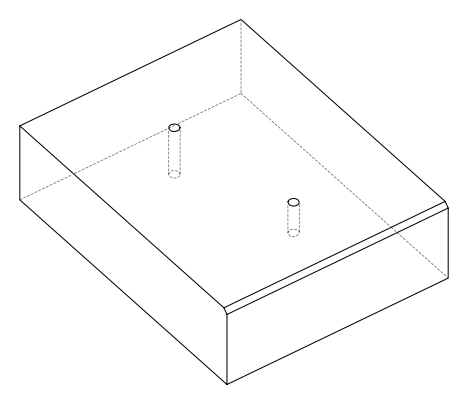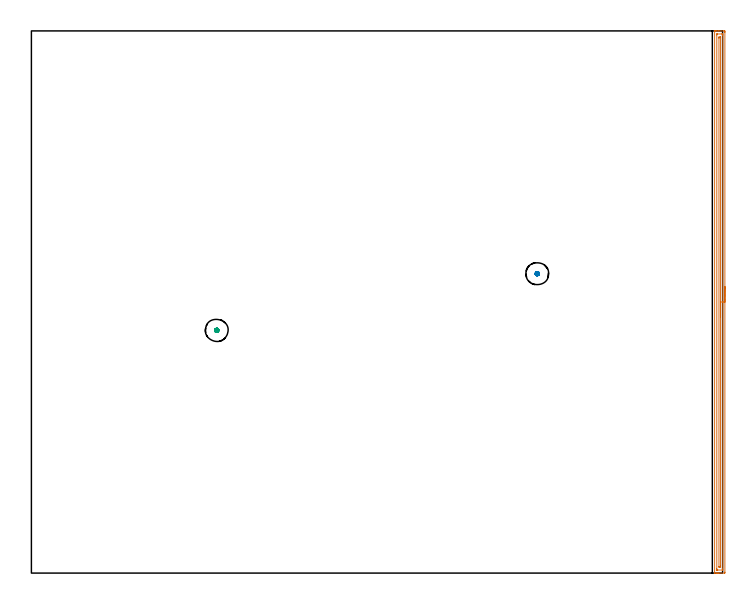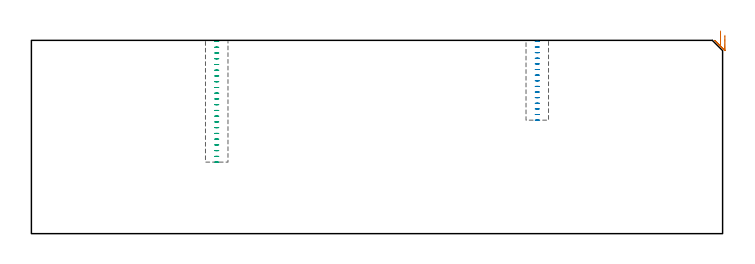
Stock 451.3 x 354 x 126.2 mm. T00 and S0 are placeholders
(PLAN: 3 operations, 1 tool changes, 10.6 min)
(1 AREA_MILL | FG_CHAMFER_SURFACE | UGT0205_001 | 8.67 min | 7948 mm3)
(2 MILL_BLIND_HOLE_FROM_SOLID_MATERIAL | STEP1POCKET | UGT0201_130 | Spiral | 0.78 min | 8831 mm3)
(3 MILL_BLIND_HOLE_FROM_SOLID_MATERIAL_1 | STEP1POCKET_1 | UGT0201_130 | Spiral | 1.14 min | 13476 mm3)
(TOOL UGT0205_001 | Chamfer Mill 20 x 3 x 45 deg. | D20 FL50 Z2)
(TOOL UGT0201_130 | Carbide End Mill 12.0 | D12 FL15 Z4)
(OP 1 AREA_MILL)
G17 G21 G94 G90
T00 M6
G54
G17 G0 G90 X452.8 Y187. S1061 M3
G43 Z136.2 H0
Z129.5
G94 G1 Y186.962 Z128.628 F250.
Y186.848 Z127.764
Y186.659 Z126.912
Y186.397 Z126.08
Y186.063 Z125.274
Y185.66 Z124.5
Y185.192 Z123.764
Y184.66 Z123.072
Y184.071 Z122.429
Y183.428 Z121.84
Y182.736 Z121.309
Y182. Z120.84
Y181.226 Z120.437
Y180.42 Z120.103
Y179.588 Z119.841
Y178.736 Z119.652
Y177.872 Z119.538
Y177. Z119.5
Y0.614
X452.798 Y0.306
X452.793 Y0.01 Z119.503
X452.498 Y0. Z119.799
X449.015 Z123.279
X448.471 Z123.826
X448.144 Z124.152
X447.6 Z124.696
X447.273 Z125.022
X446.327 Z125.972
X446.213 Y0.001 Z126.079
X446.164 Y0.002 Z126.128
X446.103 Y0.01 Z126.188
X446.1 Y0.168 Z126.2
Y353.832
X446.102 Y353.99 Z126.188
X446.212 Y353.998 Z126.08
X446.327 Y354. Z125.972
X446.618 Z125.681
X447.273 Z125.022
X448.471 Z123.826
X449.015 Z123.279
X452.226 Z120.071
X452.498 Y353.997 Z119.799
X452.793 Y353.99 Z119.503
X452.798 Y353.694 Z119.5
X452.8 Y353.386
Y353.076
Y177.
X451.386 Z120.914
X451.385 Y2.649 Z120.915
X451.383 Y2.401 Z120.917
X451.379 Y2.078 Z120.921
X451.375 Y2.01 Z120.925
X451.277 Y2.005 Z121.023
X451.145 Y2.001 Z121.155
X448.144 Y2. Z124.156
X447.662 Y2.002 Z124.638
X447.547 Y2.008 Z124.753
X447.525 Y2.009 Z124.775
X447.521 Y2.049 Z124.779
X447.517 Y2.15 Z124.783
X447.515 Y2.401 Z124.785
X447.514 Y3.046 Z124.786
X447.515 Y351.351 Z124.785
X447.517 Y351.599 Z124.783
X447.521 Y351.922 Z124.779
X447.525 Y351.99 Z124.775
X447.623 Y351.995 Z124.677
X447.755 Y351.999 Z124.545
X450.756 Y352. Z121.544
X451.238 Y351.998 Z121.062
X451.353 Y351.993 Z120.947
X451.375 Y351.991 Z120.925
X451.379 Y351.951 Z120.921
X451.383 Y351.85 Z120.917
X451.385 Y351.599 Z120.915
X451.386 Y350.954 Z120.914
Y177.
X449.972 Z122.329
Y4.992 Z122.328
X449.97 Y4.187 Z122.33
X449.969 Y4.101 Z122.331
X449.965 Y4.019 Z122.335
X449.885 Y4.01 Z122.415
X449.196 Y4.001 Z123.104
X449.015 Y4.003 Z123.285
X448.955 Y4.007 Z123.345
X448.938 Y4.009 Z123.362
X448.934 Y4.041 Z123.366
X448.931 Y4.099 Z123.369
X448.929 Y4.187 Z123.371
X448.928 Y4.275 Z123.372
Y349.008
X448.93 Y349.813 Z123.37
X448.931 Y349.899 Z123.369
X448.935 Y349.981 Z123.365
X449.015 Y349.99 Z123.285
X449.704 Y349.999 Z122.596
X449.885 Y349.997 Z122.415
X449.945 Y349.993 Z122.355
X449.962 Y349.991 Z122.338
X449.966 Y349.959 Z122.334
X449.969 Y349.901 Z122.331
X449.971 Y349.813 Z122.329
Y349.725
X449.972 Y177.
Y176.128 Z122.367
Y175.264 Z122.48
Y174.412 Z122.669
Y173.58 Z122.932
Y172.774 Z123.265
Y172. Z123.668
Y171.264 Z124.137
Y170.572 Z124.668
Y169.929 Z125.257
Y169.34 Z125.901
Y168.808 Z126.593
Y168.34 Z127.328
Y167.937 Z128.102
Y167.603 Z128.908
Y167.341 Z129.74
Y167.152 Z130.592
Y167.038 Z131.457
Y167. Z132.328
G0 Z136.2
M5
M2
(OP 2 MILL_BLIND_HOLE_FROM_SOLID_MATERIAL)
G17 G21 G94 G90
T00 M6
G54
G17 G0 G90 X330.3 Y195.5 S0 M3
G43 Z136.2 H0
Z125.527
G94 G3 X330.975 Y196.175 R0.675 F250.
X330.3 Y196.85 R0.675
X328.95 Y195.5 R1.35
X330.3 Y196.85 R-1.35
X329.625 Y196.175 R0.675
X330.3 Y195.5 R0.675
G0 Z121.853
G3 X330.975 Y196.175 R0.675
X330.3 Y196.85 R0.675
X328.95 Y195.5 R1.35
X330.3 Y196.85 R-1.35
X329.625 Y196.175 R0.675
X330.3 Y195.5 R0.675
G0 Z118.18
G3 X330.975 Y196.175 R0.675
X330.3 Y196.85 R0.675
X328.95 Y195.5 R1.35
X330.3 Y196.85 R-1.35
X329.625 Y196.175 R0.675
X330.3 Y195.5 R0.675
G0 Z114.507
G3 X330.975 Y196.175 R0.675
X330.3 Y196.85 R0.675
X328.95 Y195.5 R1.35
X330.3 Y196.85 R-1.35
X329.625 Y196.175 R0.675
X330.3 Y195.5 R0.675
G0 Z110.833
G3 X330.975 Y196.175 R0.675
X330.3 Y196.85 R0.675
X328.95 Y195.5 R1.35
X330.3 Y196.85 R-1.35
X329.625 Y196.175 R0.675
X330.3 Y195.5 R0.675
G0 Z107.16
G3 X330.975 Y196.175 R0.675
X330.3 Y196.85 R0.675
X328.95 Y195.5 R1.35
X330.3 Y196.85 R-1.35
X329.625 Y196.175 R0.675
X330.3 Y195.5 R0.675
G0 Z103.487
G3 X330.975 Y196.175 R0.675
X330.3 Y196.85 R0.675
X328.95 Y195.5 R1.35
X330.3 Y196.85 R-1.35
X329.625 Y196.175 R0.675
X330.3 Y195.5 R0.675
G0 Z99.813
G3 X330.975 Y196.175 R0.675
X330.3 Y196.85 R0.675
X328.95 Y195.5 R1.35
X330.3 Y196.85 R-1.35
X329.625 Y196.175 R0.675
X330.3 Y195.5 R0.675
G0 Z96.14
G3 X330.975 Y196.175 R0.675
X330.3 Y196.85 R0.675
X328.95 Y195.5 R1.35
X330.3 Y196.85 R-1.35
X329.625 Y196.175 R0.675
X330.3 Y195.5 R0.675
G0 Z92.467
G3 X330.975 Y196.175 R0.675
X330.3 Y196.85 R0.675
X328.95 Y195.5 R1.35
X330.3 Y196.85 R-1.35
X329.625 Y196.175 R0.675
X330.3 Y195.5 R0.675
G0 Z88.793
G3 X330.975 Y196.175 R0.675
X330.3 Y196.85 R0.675
X328.95 Y195.5 R1.35
X330.3 Y196.85 R-1.35
X329.625 Y196.175 R0.675
X330.3 Y195.5 R0.675
G0 Z85.12
G3 X330.975 Y196.175 R0.675
X330.3 Y196.85 R0.675
X328.95 Y195.5 R1.35
X330.3 Y196.85 R-1.35
X329.625 Y196.175 R0.675
X330.3 Y195.5 R0.675
G0 Z81.447
G3 X330.975 Y196.175 R0.675
X330.3 Y196.85 R0.675
X328.95 Y195.5 R1.35
X330.3 Y196.85 R-1.35
X329.625 Y196.175 R0.675
X330.3 Y195.5 R0.675
G0 Z77.773
G3 X330.975 Y196.175 R0.675
X330.3 Y196.85 R0.675
X328.95 Y195.5 R1.35
X330.3 Y196.85 R-1.35
X329.625 Y196.175 R0.675
X330.3 Y195.5 R0.675
G0 Z74.1
G3 X330.975 Y196.175 R0.675
X330.3 Y196.85 R0.675
X328.95 Y195.5 R1.35
X330.3 Y196.85 R-1.35
X329.625 Y196.175 R0.675
X330.3 Y195.5 R0.675
G0 Z136.2
M5
M2
(OP 3 MILL_BLIND_HOLE_FROM_SOLID_MATERIAL_1)
G17 G21 G94 G90
T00 M6
G54
G17 G0 G90 X121. Y158.5 S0 M3
G43 Z136.2 H0
Z125.45
G94 G3 X121.675 Y159.175 R0.675 F250.
X121. Y159.85 R0.675
X119.65 Y158.5 R1.35
X121. Y159.85 R-1.35
X120.325 Y159.175 R0.675
X121. Y158.5 R0.675
G0 Z121.7
G3 X121.675 Y159.175 R0.675
X121. Y159.85 R0.675
X119.65 Y158.5 R1.35
X121. Y159.85 R-1.35
X120.325 Y159.175 R0.675
X121. Y158.5 R0.675
G0 Z117.95
G3 X121.675 Y159.175 R0.675
X121. Y159.85 R0.675
X119.65 Y158.5 R1.35
X121. Y159.85 R-1.35
X120.325 Y159.175 R0.675
X121. Y158.5 R0.675
G0 Z114.2
G3 X121.675 Y159.175 R0.675
X121. Y159.85 R0.675
X119.65 Y158.5 R1.35
X121. Y159.85 R-1.35
X120.325 Y159.175 R0.675
X121. Y158.5 R0.675
G0 Z110.45
G3 X121.675 Y159.175 R0.675
X121. Y159.85 R0.675
X119.65 Y158.5 R1.35
X121. Y159.85 R-1.35
X120.325 Y159.175 R0.675
X121. Y158.5 R0.675
G0 Z106.7
G3 X121.675 Y159.175 R0.675
X121. Y159.85 R0.675
X119.65 Y158.5 R1.35
X121. Y159.85 R-1.35
X120.325 Y159.175 R0.675
X121. Y158.5 R0.675
G0 Z102.95
G3 X121.675 Y159.175 R0.675
X121. Y159.85 R0.675
X119.65 Y158.5 R1.35
X121. Y159.85 R-1.35
X120.325 Y159.175 R0.675
X121. Y158.5 R0.675
G0 Z99.2
G3 X121.675 Y159.175 R0.675
X121. Y159.85 R0.675
X119.65 Y158.5 R1.35
X121. Y159.85 R-1.35
X120.325 Y159.175 R0.675
X121. Y158.5 R0.675
G0 Z95.45
G3 X121.675 Y159.175 R0.675
X121. Y159.85 R0.675
X119.65 Y158.5 R1.35
X121. Y159.85 R-1.35
X120.325 Y159.175 R0.675
X121. Y158.5 R0.675
G0 Z91.7
G3 X121.675 Y159.175 R0.675
X121. Y159.85 R0.675
X119.65 Y158.5 R1.35
X121. Y159.85 R-1.35
X120.325 Y159.175 R0.675
X121. Y158.5 R0.675
G0 Z87.95
G3 X121.675 Y159.175 R0.675
X121. Y159.85 R0.675
X119.65 Y158.5 R1.35
X121. Y159.85 R-1.35
X120.325 Y159.175 R0.675
X121. Y158.5 R0.675
G0 Z84.2
G3 X121.675 Y159.175 R0.675
X121. Y159.85 R0.675
X119.65 Y158.5 R1.35
X121. Y159.85 R-1.35
X120.325 Y159.175 R0.675
X121. Y158.5 R0.675
G0 Z80.45
G3 X121.675 Y159.175 R0.675
X121. Y159.85 R0.675
X119.65 Y158.5 R1.35
X121. Y159.85 R-1.35
X120.325 Y159.175 R0.675
X121. Y158.5 R0.675
G0 Z76.7
G3 X121.675 Y159.175 R0.675
X121. Y159.85 R0.675
X119.65 Y158.5 R1.35
X121. Y159.85 R-1.35
X120.325 Y159.175 R0.675
X121. Y158.5 R0.675
G0 Z72.95
G3 X121.675 Y159.175 R0.675
X121. Y159.85 R0.675
X119.65 Y158.5 R1.35
X121. Y159.85 R-1.35
X120.325 Y159.175 R0.675
X121. Y158.5 R0.675
G0 Z69.2
G3 X121.675 Y159.175 R0.675
X121. Y159.85 R0.675
X119.65 Y158.5 R1.35
X121. Y159.85 R-1.35
X120.325 Y159.175 R0.675
X121. Y158.5 R0.675
G0 Z65.45
G3 X121.675 Y159.175 R0.675
X121. Y159.85 R0.675
X119.65 Y158.5 R1.35
X121. Y159.85 R-1.35
X120.325 Y159.175 R0.675
X121. Y158.5 R0.675
G0 Z61.7
G3 X121.675 Y159.175 R0.675
X121. Y159.85 R0.675
X119.65 Y158.5 R1.35
X121. Y159.85 R-1.35
X120.325 Y159.175 R0.675
X121. Y158.5 R0.675
G0 Z57.95
G3 X121.675 Y159.175 R0.675
X121. Y159.85 R0.675
X119.65 Y158.5 R1.35
X121. Y159.85 R-1.35
X120.325 Y159.175 R0.675
X121. Y158.5 R0.675
G0 Z54.2
G3 X121.675 Y159.175 R0.675
X121. Y159.85 R0.675
X119.65 Y158.5 R1.35
X121. Y159.85 R-1.35
X120.325 Y159.175 R0.675
X121. Y158.5 R0.675
G0 Z50.45
G3 X121.675 Y159.175 R0.675
X121. Y159.85 R0.675
X119.65 Y158.5 R1.35
X121. Y159.85 R-1.35
X120.325 Y159.175 R0.675
X121. Y158.5 R0.675
G0 Z46.7
G3 X121.675 Y159.175 R0.675
X121. Y159.85 R0.675
X119.65 Y158.5 R1.35
X121. Y159.85 R-1.35
X120.325 Y159.175 R0.675
X121. Y158.5 R0.675
G0 Z136.2
M5
M2
